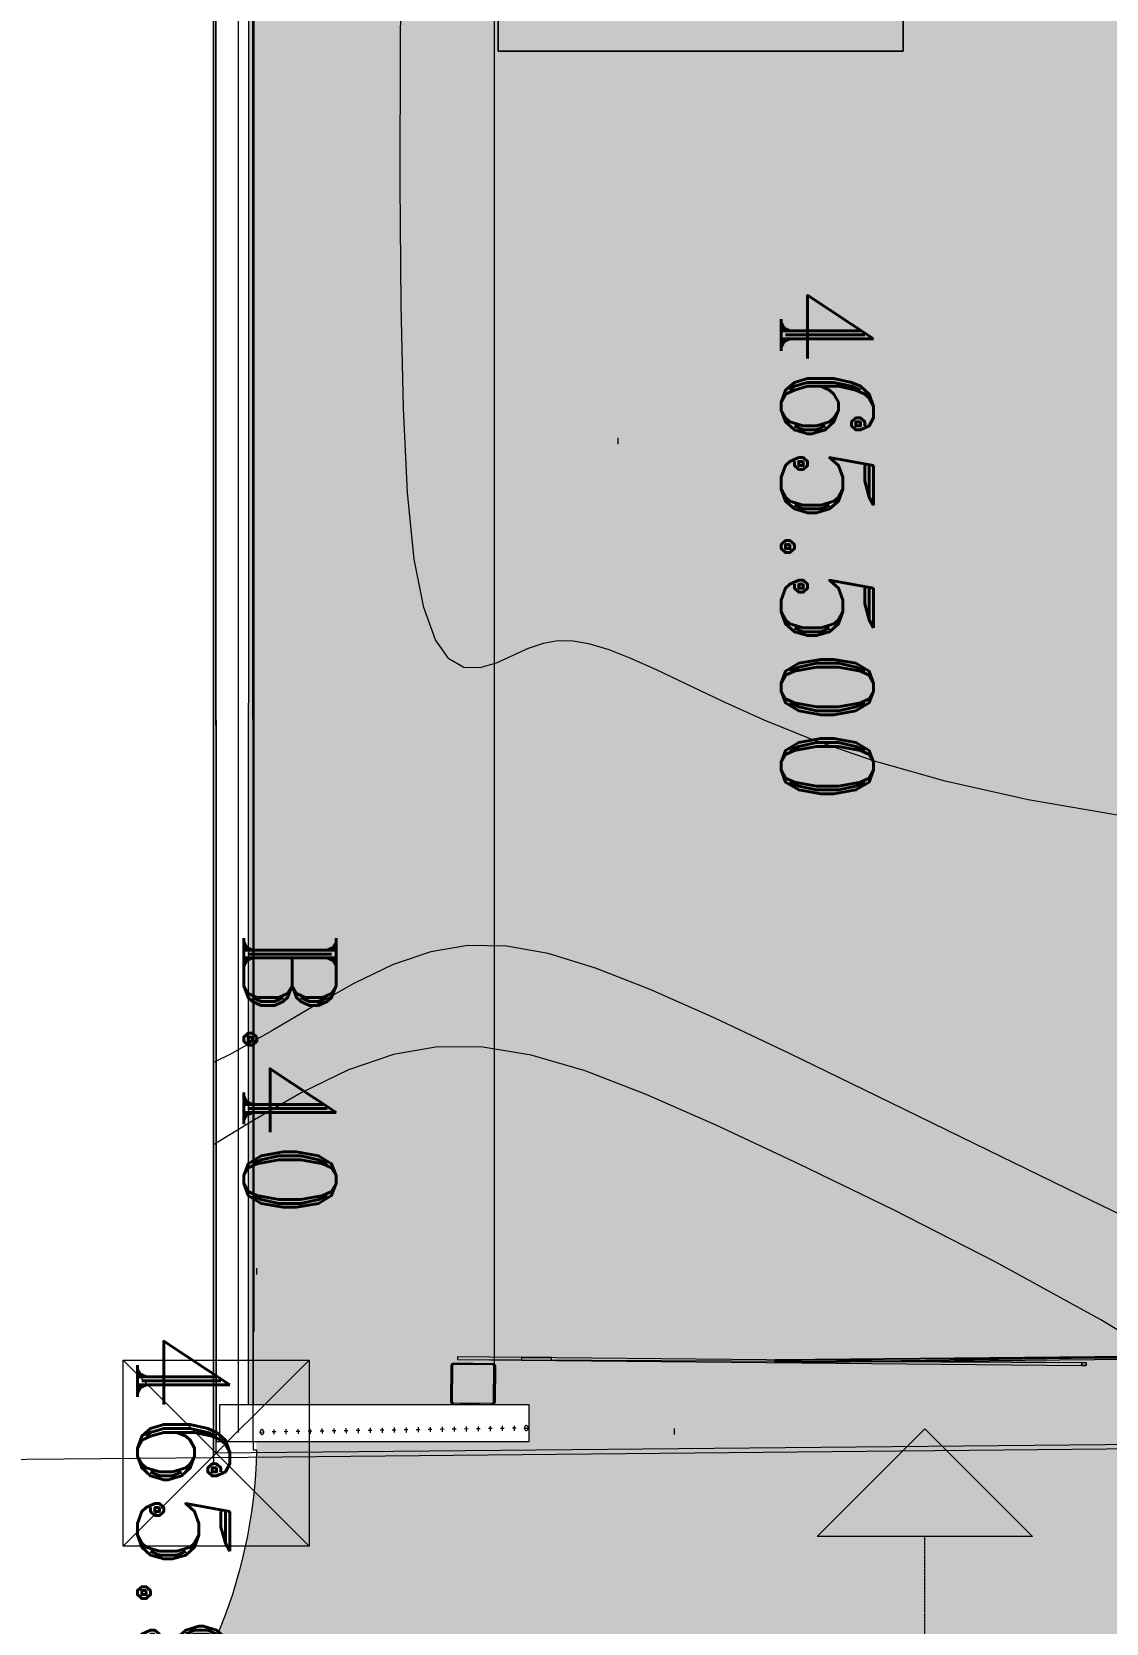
# Model space of a CAD drawing. Header units: millimetres. Extents: x 132836 to 1862386, y -330276 to -143438.
# Drawn here: x 151359 to 160085, y -273409 to -260484 of the extents above; entities that cross this region are included whole.
import ezdxf

# ---------------------------------------------------------------- set-up
doc = ezdxf.new("R2010")
doc.units = ezdxf.units.MM
doc.header["$MEASUREMENT"] = 0
for name, pattern in [('HIDDEN', [0.375, 0.25, -0.125]), ('Points tirets', [335.138881, 176.388884, -88.194442, 0, -70.555556]), ('Wipeout_Contour', [1000, 0, -1000])]:
    doc.linetypes.add(name, pattern=pattern)
for name, color, linetype in [('Divers - Dessin général', 7, 'Continuous'), ('Nouveau_0', 7, 'Continuous'), ('Nouveau_buyer', 7, 'Continuous'), ('Nouveau_CN_01_00', 7, 'Continuous'), ('Nouveau_CN_02_00', 7, 'Continuous'), ('Nouveau_TopoAlt', 7, 'Continuous'), ('Nouveau_TopoJIS', 7, 'Continuous'), ('Nouveau_TOPOJIS TITRE', 7, 'Continuous'), ('Nouveau_TopoMa TITTR', 7, 'Continuous'), ('Sols_ Dalles', 7, 'Continuous'), ('TopoAlt', 7, 'Continuous')]:
    doc.layers.add(name, color=color, linetype=linetype)
doc.styles.add('STYLE_GENERE_5', font='romant.shx')

# ---------------------------------------------------------------- blocks, each defined once
blk = doc.blocks.new('Ligne_17_1', base_point=(158612, -275066))
at = {"linetype": 'Continuous', "lineweight": 5, "true_color": 0x990000}
blk.add_hatch(color=14, dxfattribs=at).paths.add_polyline_path([(158612, -271830), (157737, -272705), (159487, -272705)])
at = {"color": 14, "linetype": 'Continuous', "lineweight": 5, "true_color": 0x990000}
for p, q in [((158612, -271830), (157737, -272705)), ((158612, -271830), (159487, -272705)), ((159487, -272705), (157737, -272705))]:
    blk.add_line(p, q, dxfattribs=at)
at = {"color": 12, "linetype": 'HIDDEN', "lineweight": 5, "true_color": 0xcc0000}
blk.add_line((158612, -275066), (158612, -272705), dxfattribs=at)

msp = doc.modelspace()

# ---------------------------------------------------------------- hatches: boundary and pattern name
at = {"linetype": 'Continuous', "lineweight": 0, "true_color": 0x6f6f6f}
h = msp.add_hatch(color=8, dxfattribs=at)
h.paths.add_polyline_path([(141848.442, -275935.042), (141848.442, -295062.571), (269220.821, -293826.868), (269220.821, -270902.734), (268763.049, -270902.734), (254213.6, -271040.575), (254213.6, -163437.635), (153156.2, -163437.635), (153156.2, -271040.575), (153182.962, -271040.57), (153183.146, -272000.514, -0.409427364), (149183.681, -275935.042)])
h.paths.add_polyline_path([(158435.584, -260639.953), (155145.584, -260639.953), (155145.584, -248364.953), (155145.584, -243089.974), (155145.584, -242189.974), (158435.584, -242189.974)], flags=0)
h.paths.add_polyline_path([(196775.042, -260810.571), (196775.042, -222495.57), (186955.542, -222495.57), (186955.542, -218295.57), (196754.55, -218295.57), (196754.55, -208495.57), (196754.55, -204495.57), (193355.542, -204495.57), (193355.542, -201780.57), (193355.542, -195161.535), (195576.034, -195161.535), (195576.034, -189810.571), (217850.068, -189810.571), (217850.068, -262266.885), (245610.045, -262266.885), (245610.045, -253395.571), (245626.034, -253395.571), (246426.034, -253395.571), (247826.034, -253395.571), (247826.034, -248005.571), (247826.034, -246605.571), (245626.034, -246605.571), (245610.045, -246605.571), (245610.045, -171995.57), (212806.28, -171995.57), (161503.433, -171995.57), (161503.433, -193810.571), (161503.433, -230015.57), (161503.433, -260810.571)], flags=0)
h.paths.add_polyline_path([(162737.042, -269433.913, -0.09031866), (162858.773, -268727.623, -0.201448728), (163912.639, -267592.74, -0.104211445), (164718.006, -267415.055), (165317.979, -267409.371, -0.104044608), (166125.354, -267571.244, -0.238255457), (167284.257, -268953.318, -0.055188622), (167336.836, -269390.334), (167338.931, -269611.438), (167351.046, -270890.267), (167092.583, -271892.761, -0.267949192), (165370.083, -272909.124), (164770.11, -272914.808, -0.193717464), (163379.252, -272370.185, -0.070568756), (163028.663, -271931.262, -0.131652498), (162751.253, -270933.845)], flags=0)
h.paths.add_polyline_path([(173316.986, -273599.031), (173316.986, -273452.052), (173330.488, -267377.824, -0.380556701), (175316.986, -265609.826), (175394.714, -265609.826), (175394.714, -270609.826), (190394.714, -270609.826), (190394.714, -265609.826), (195356.191, -265609.826, -0.414213562), (196856.191, -267109.826), (196856.191, -273660.699, -0.345501612), (195137.285, -275433.432), (175327.752, -275599.002, -0.415791099)], flags=0)
h.paths.add_polyline_path([(205510.093, -271504.083, -0.134473934), (205230.948, -270484.937), (205230.948, -268984.937, -0.414213562), (207230.948, -266984.937), (207830.948, -266984.937, -0.414213562), (209830.948, -268984.937), (209830.948, -270484.937, -0.128820346), (209574.03, -271465.581, -0.270936291), (207830.948, -272484.937), (207230.948, -272484.937, -0.264979997)], flags=0)
h.paths.add_polyline_path([(217862.687, -273329.325), (217869.949, -267730.336, -0.098561509), (218100.718, -266943.721), (218117.681, -266951.545, -0.258849002), (219955.479, -265605.827), (219953.141, -265587.294), (220637.569, -265587.294), (220637.569, -265687.294), (220637.569, -270687.294), (250537.569, -270687.294), (250537.569, -265687.294), (252208.004, -265687.294), (254186.294, -265687.294), (254186.294, -267687.294), (254186.294, -271062.255, 0.001345761), (254186.323, -271073.021), (254197.209, -273095.233, -0.414213562), (252208.004, -275105.97), (243484.534, -275105.97, -0.005188955), (243431.438, -275116.103), (235447.992, -275196.191), (220071.012, -275253.24, -0.386553331), (217873.089, -273475.385, -0.025189219)], flags=0)
at = {"linetype": 'Continuous', "lineweight": 0, "true_color": 0x90b349}
msp.add_hatch(color=55, dxfattribs=at).paths.add_polyline_path([(153135.736, -163719.488), (153116.298, -271660.98), (155116.298, -271661.341), (155135.376, -165719.848), (251905.262, -165737.275), (251887.357, -265587.294), (253887.357, -265587.654), (253905.622, -163737.635)])
at = {"layer": 'Sols_ Dalles', "linetype": 'Continuous', "lineweight": 0, "true_color": 0x3b3937}
msp.add_hatch(color=250, dxfattribs=at).paths.add_polyline_path([(155145.584, -242189.974), (155145.584, -243089.974), (155145.584, -247964.953), (155145.584, -248864.953), (155145.584, -253964.953), (155145.584, -254864.953), (155145.584, -259739.953), (155145.584, -260639.953), (158435.584, -260639.953), (158435.584, -259739.953), (158435.584, -254864.953), (158435.584, -253964.953), (158435.584, -248864.953), (158435.584, -247964.953), (158435.584, -243089.974), (158435.584, -242189.974)])

# ---------------------------------------------------------------- linework, layer by layer
at = {"color": 9, "linetype": 'Continuous', "lineweight": 5}
msp.add_lwpolyline([(149183.681, -275935.042), (141848.442, -275935.042), (141848.442, -295062.571), (269220.821, -293826.868), (269220.821, -270902.734), (268763.049, -270902.734), (254213.6, -271040.575), (254213.6, -163437.635), (153163.039, -163437.635), (153163.039, -271040.575), (153156.2, -271040.575), (153156.383, -272000.519), (153183.146, -272000.514, -0.409427364)], format="xyb", close=True, dxfattribs=at)
at = {"color": 7, "linetype": 'Continuous', "lineweight": 5}
msp.add_lwpolyline([(153135.736, -163719.488), (153116.298, -271660.98), (155116.298, -271661.341), (155135.376, -165719.848), (251905.262, -165737.275), (251887.357, -265587.294), (253887.357, -265587.654), (253905.622, -163737.635)], close=True, dxfattribs=at)
at = {"color": 9, "linetype": 'Continuous', "lineweight": 5}
msp.add_lwpolyline([(158435.584, -260639.953), (158435.584, -242189.974), (155145.584, -242189.974), (155145.584, -243089.974), (155145.584, -248364.953), (155145.584, -260639.953)], close=True, dxfattribs=at)
at = {"color": 7, "linetype": 'Continuous', "lineweight": 20, "flags": 128}
for points in [[(154780.244, -271310.77), (154782.639, -271296.068)], [(154781.43, -271309.749), (154782.639, -271296.068)], [(154782.746, -271308.886), (154782.639, -271296.068)], [(154782.746, -271308.886), (154785.729, -271295.485)], [(154784.156, -271308.203), (154785.729, -271295.485)], [(154785.649, -271307.713), (154788.479, -271295.331)], [(154785.649, -271307.713), (154785.729, -271295.485)], [(154787.188, -271307.428), (154788.479, -271295.331)], [(154788.761, -271307.334), (154788.479, -271295.331)], [(154815.702, -271242.787), (154815.474, -271266.786)], [(154815.474, -271266.786), (155335.935, -271269.253)], [(154815.474, -271266.786), (155335.911, -271271.716)], [(154815.702, -271242.787), (155336.139, -271247.717)], [(155335.911, -271271.716), (159885.509, -271314.819)], [(155335.935, -271269.253), (159885.737, -271290.82)], [(155336.117, -271250.002), (155579.791, -271253.464)], [(155579.824, -271250.026), (155336.139, -271247.717)], [(155336.139, -271247.717), (155546.278, -271249.708)], [(155336.139, -271247.717), (159885.737, -271290.82)], [(155579.597, -271274.025), (155361.983, -271271.963)], [(157433.595, -271268.81), (157395.779, -271269.169)], [(157396.747, -271271.559), (157395.779, -271269.169)], [(157395.779, -271269.169), (157396.006, -271293.167)], [(157396.747, -271271.559), (157396.006, -271293.167)], [(157432.854, -271290.418), (157396.006, -271293.167)], [(157396.929, -271290.759), (157396.006, -271293.167)], [(157433.822, -271292.809), (157396.006, -271293.167)], [(157433.595, -271268.81), (157396.747, -271271.559)], [(157432.672, -271271.219), (157396.747, -271271.559)], [(157396.747, -271271.559), (157432.672, -271271.219)], [(157432.673, -271271.355), (157396.747, -271271.559)], [(157396.747, -271271.559), (157396.929, -271290.759)], [(157396.929, -271290.759), (157396.747, -271271.559)], [(157396.929, -271290.759), (157432.854, -271290.418)], [(157432.854, -271290.418), (157396.929, -271290.759)], [(157432.672, -271271.219), (161976.264, -271228.173)], [(157432.672, -271271.219), (157433.595, -271268.81)], [(157432.854, -271290.418), (157432.672, -271271.219)], [(157432.672, -271271.219), (157432.854, -271290.418)], [(157433.822, -271292.809), (157432.672, -271271.219)], [(161976.283, -271230.167), (157432.854, -271290.418)], [(157432.854, -271290.418), (161976.446, -271247.372)], [(157433.822, -271292.809), (157432.854, -271290.418)], [(161983.193, -271225.708), (157433.595, -271268.81)], [(161983.397, -271247.243), (157433.595, -271268.81)], [(157433.595, -271268.81), (157433.822, -271292.809)], [(161983.42, -271249.706), (157433.822, -271292.809)], [(159885.737, -271290.82), (159885.509, -271314.819)], [(159885.509, -271314.819), (159886.66, -271293.229)], [(159886.66, -271293.229), (159885.737, -271290.82)], [(159885.737, -271290.82), (159923.553, -271291.178)], [(159885.737, -271290.82), (159922.585, -271293.569)], [(159886.66, -271293.229), (159886.478, -271312.428)], [(159922.585, -271293.569), (159886.66, -271293.229)], [(159922.403, -271312.768), (159922.585, -271293.569)], [(159922.585, -271293.569), (159923.553, -271291.178)], [(159922.585, -271293.569), (159923.326, -271315.177)], [(159923.553, -271291.178), (159923.326, -271315.177)], [(154776.648, -271319.22), (154776.833, -271298.413)], [(154776.758, -271317.661), (154779.654, -271297.048)], [(154776.758, -271317.661), (154776.833, -271298.413)], [(154777.085, -271316.116), (154779.654, -271297.048)], [(154777.603, -271314.633), (154779.654, -271297.048)], [(154778.312, -271313.236), (154779.654, -271297.048)], [(154779.189, -271311.936), (154779.654, -271297.048)], [(154780.244, -271310.77), (154779.654, -271297.048)], [(155100.747, -271310.29), (155101.245, -271298.294)], [(155102.306, -271310.413), (155101.245, -271298.294)], [(155102.306, -271310.413), (155103.991, -271298.5)], [(155103.851, -271310.728), (155103.991, -271298.5)], [(155105.322, -271311.246), (155103.991, -271298.5)], [(155105.322, -271311.246), (155107.069, -271299.142)], [(155106.731, -271311.955), (155107.069, -271299.142)], [(155108.019, -271312.843), (155107.069, -271299.142)], [(155108.019, -271312.843), (155110.035, -271300.178)], [(155109.197, -271313.886), (155110.035, -271300.178)], [(155110.218, -271315.072), (155110.035, -271300.178)], [(155110.218, -271315.072), (155112.842, -271301.596)], [(155111.082, -271316.388), (155112.842, -271301.596)], [(155111.764, -271317.799), (155112.842, -271301.596)], [(155112.254, -271319.292), (155112.842, -271301.596)], [(155112.539, -271320.842), (155112.842, -271301.596)], [(155112.633, -271322.403), (155112.842, -271301.596)], [(159885.509, -271314.819), (159886.478, -271312.428)], [(159885.509, -271314.819), (159923.326, -271315.177)], [(159886.478, -271312.428), (159922.403, -271312.768)], [(159886.478, -271312.428), (159923.326, -271315.177)], [(159922.403, -271312.768), (159923.326, -271315.177)]]:
    msp.add_lwpolyline(points, dxfattribs=at)
at = {"color": 212, "linetype": 'Continuous', "lineweight": 5, "true_color": 0xcb00cc, "flags": 128}
for points in [[(155336.139, -271247.717), (155335.935, -271269.253), (155335.911, -271271.716)], [(155335.911, -271271.716), (155361.983, -271271.963), (155579.597, -271274.025)], [(155579.824, -271250.026), (155546.278, -271249.708), (155336.139, -271247.717)], [(155579.597, -271274.025), (155579.791, -271253.464), (155579.824, -271250.026)]]:
    msp.add_lwpolyline(points, dxfattribs=at)
at = {"layer": 'Nouveau_buyer', "color": 7, "linetype": 'Continuous', "lineweight": 5}
msp.add_lwpolyline([(158435.584, -259739.953), (158435.584, -260639.953), (155145.584, -260639.953), (155145.584, -259739.953)], dxfattribs=at)
msp.add_lwpolyline([(158435.584, -259739.953), (158435.584, -260639.953), (155145.584, -260639.953), (155145.584, -259739.953)], dxfattribs=at)
at = {"layer": 'Nouveau_CN_01_00', "color": 8, "linetype": 'Continuous', "lineweight": 5, "flags": 128}
msp.add_lwpolyline([(160239.415, -266856.985), (159452.704, -266722.222), (158777.704, -266569.693), (158202.959, -266406.283), (157717.012, -266238.876), (157308.405, -266074.356), (156965.682, -265919.607), (156677.385, -265781.514), (156432.907, -265665.769), (156225.034, -265573.304), (156047.402, -265503.856), (155893.647, -265457.166), (155757.403, -265432.973), (155632.307, -265431.015), (155511.993, -265451.032), (155390.098, -265492.764), (155261.959, -265552.413), (155129.724, -265612.039), (154997.242, -265650.167), (154868.363, -265645.321), (154746.937, -265576.024), (154636.812, -265420.801), (154541.84, -265158.175), (154465.869, -264766.672), (154411.539, -264228.536), (154376.653, -263540.897), (154357.801, -262704.607), (154351.575, -261720.516), (154354.567, -260589.476), (154363.369, -259312.338)], dxfattribs=at)
at = {"layer": 'Nouveau_CN_02_00', "color": 8, "linetype": 'Continuous', "lineweight": 5, "flags": 128}
msp.add_lwpolyline([(160746.709, -270355.2), (159867.629, -269929.885), (159018.543, -269515.094), (158225.263, -269126.936), (157513.597, -268781.519), (156902.402, -268492.158), (156382.72, -268260.994), (155938.64, -268087.376), (155554.251, -267970.651), (155213.641, -267910.167), (154900.9, -267905.273), (154600.116, -267955.316), (154295.379, -268059.644), (153974.9, -268214.106), (153643.392, -268400.549), (153309.688, -268597.321), (152982.625, -268782.77), (152835.676, -268854.679)], dxfattribs=at)
at = {"layer": 'Nouveau_TopoJIS', "color": 8, "linetype": 'Continuous', "lineweight": 5}
for p, q in [((156119.911, -263781.51), (156119.911, -263831.51)), ((153184.911, -270526.51), (153184.911, -270576.51)), ((156575.911, -271826.51), (156575.911, -271876.51))]:
    msp.add_line(p, q, dxfattribs=at)
at = {"layer": 'Nouveau_TOPOJIS TITRE', "color": 8, "linetype": 'Continuous', "lineweight": 5}
msp.add_line((152835.676, -272063.016), (152835.676, -272113.016), dxfattribs=at)
at = {"layer": 'Sols_ Dalles', "color": 250, "linetype": 'Continuous', "lineweight": 5, "true_color": 0x1f1f1f}
msp.add_lwpolyline([(155145.584, -242189.974), (158435.584, -242189.974), (158435.584, -243089.974), (158435.584, -247964.953), (158435.584, -248864.953), (158435.584, -253964.953), (158435.584, -254864.953), (158435.584, -259739.953), (158435.584, -260639.953), (155145.584, -260639.953), (155145.584, -259739.953), (155145.584, -254864.953), (155145.584, -253964.953), (155145.584, -248864.953), (155145.584, -247964.953), (155145.584, -243089.974)], close=True, dxfattribs=at)
at = {"layer": 'TopoAlt', "color": 211, "linetype": 'Continuous', "lineweight": 5, "true_color": 0xfe55ff}
msp.add_lwpolyline([(152835.676, -163437.635), (152856.37, -271934.337)], dxfattribs=at)

# ---------------------------------------------------------------- block references
at = {"color": 12, "linetype": 'HIDDEN', "lineweight": 5, "true_color": 0xcc0000}
msp.add_blockref('Ligne_17_1', (158612.005, -275066.066), dxfattribs=at)

# ---------------------------------------------------------------- texts
at = {"layer": 'Nouveau_TopoAlt', "color": 253, "linetype": 'Continuous', "lineweight": 5, "true_color": 0x9f9f9f, "insert": (158195.771, -262559.083), "char_height": 750, "attachment_point": 1, "rotation": 270, "style": 'STYLE_GENERE_5'}
msp.add_mtext('\\A1;{\\pql;\\Fromant.shx;465.500}', dxfattribs=at)
at = {"layer": 'Nouveau_TopoMa TITTR', "color": 253, "linetype": 'Continuous', "lineweight": 5, "true_color": 0x9f9f9f, "insert": (153079.963, -267780.93), "char_height": 750, "attachment_point": 7, "rotation": 270, "style": 'STYLE_GENERE_5'}
msp.add_mtext('\\A1;{\\pql;\\Fromant.shx;B.40}', dxfattribs=at)

# ---------------------------------------------------------------- next in the draw order: wipeouts: each hides what was drawn before it
at = {"color": 254, "linetype": 'Wipeout_Contour', "lineweight": 0, "ltscale": 1249814.80682749}
msp.add_wipeout([(152883.681, -271934.279), (155398.133, -271934.279), (155398.133, -271634.279), (152883.681, -271634.279)], dxfattribs=at).dxf.layer = 'TopoAlt'

# ---------------------------------------------------------------- next in the draw order: linework, layer by layer
at = {"color": 8, "linetype": 'Continuous', "lineweight": 5}
for p, q in [((152101.529, -271272.923), (153611.247, -272782.344)), ((152101.677, -272782.493), (153611.099, -271272.774))]:
    msp.add_line(p, q, dxfattribs=at)
at = {"color": 14, "linetype": 'Continuous', "lineweight": 5, "true_color": 0xa40f02}
for p, q in [((152101.529, -271272.923), (153611.247, -272782.344)), ((152101.677, -272782.493), (153611.099, -271272.774))]:
    msp.add_line(p, q, dxfattribs=at)
at = {"color": 7, "linetype": 'Continuous', "lineweight": 5}
for p, q in [((154789.34, -271812.79), (154789.932, -271852.786)), ((154886.939, -271811.347), (154887.531, -271851.343)), ((154984.538, -271809.904), (154985.13, -271849.9)), ((155082.137, -271808.461), (155082.729, -271848.457)), ((155179.736, -271807.018), (155180.328, -271847.014)), ((155277.335, -271805.575), (155277.927, -271845.571)), ((153340.65, -271854.213), (153310.653, -271854.657)), ((153325.355, -271834.437), (153325.947, -271874.433)), ((153438.249, -271852.77), (153408.252, -271853.214)), ((153422.954, -271832.994), (153423.546, -271872.99)), ((153535.848, -271851.327), (153505.851, -271851.77)), ((153520.553, -271831.551), (153521.145, -271871.546)), ((153633.446, -271849.884), (153603.45, -271850.327)), ((153618.152, -271830.108), (153618.744, -271870.103)), ((153731.045, -271848.441), (153701.049, -271848.884)), ((153715.751, -271828.665), (153716.343, -271868.66)), ((153828.644, -271846.998), (153798.648, -271847.441)), ((153813.35, -271827.222), (153813.942, -271867.217)), ((153926.243, -271845.554), (153896.247, -271845.998)), ((153910.949, -271825.778), (153911.541, -271865.774)), ((154023.842, -271844.111), (153993.846, -271844.555)), ((154008.548, -271824.335), (154009.14, -271864.331)), ((154121.441, -271842.668), (154091.445, -271843.112)), ((154106.147, -271822.892), (154106.739, -271862.888)), ((154219.04, -271841.225), (154189.044, -271841.669)), ((154203.746, -271821.449), (154204.338, -271861.445)), ((154316.639, -271839.782), (154286.643, -271840.226)), ((154301.345, -271820.006), (154301.937, -271860.002)), ((154414.238, -271838.339), (154384.242, -271838.782)), ((154398.944, -271818.563), (154399.536, -271858.559)), ((154511.837, -271836.896), (154481.841, -271837.339)), ((154496.543, -271817.12), (154497.135, -271857.115)), ((154609.436, -271835.453), (154579.44, -271835.896)), ((154594.142, -271815.677), (154594.734, -271855.672)), ((154707.035, -271834.01), (154677.039, -271834.453)), ((154691.741, -271814.234), (154692.333, -271854.229)), ((154804.634, -271832.567), (154774.638, -271833.01)), ((154902.233, -271831.123), (154872.237, -271831.567)), ((154999.832, -271829.68), (154969.836, -271830.124)), ((155097.431, -271828.237), (155067.435, -271828.681)), ((155195.03, -271826.794), (155165.034, -271827.238)), ((155292.629, -271825.351), (155262.633, -271825.795))]:
    msp.add_line(p, q, dxfattribs=at)
at = {"color": 7, "linetype": 'Points tirets', "lineweight": 5}
for p, q in [((153208.054, -271856.174), (153243.051, -271855.656)), ((155355.232, -271824.425), (155390.228, -271823.908))]:
    msp.add_line(p, q, dxfattribs=at)
at = {"color": 8, "linetype": 'Continuous', "lineweight": 5, "flags": 128}
msp.add_lwpolyline([(153611.099, -271272.774), (153611.247, -272782.344), (152101.677, -272782.493), (152101.529, -271272.923)], close=True, dxfattribs=at)
at = {"color": 14, "linetype": 'Continuous', "lineweight": 5, "true_color": 0xa40f02, "flags": 128}
msp.add_lwpolyline([(153611.099, -271272.774), (153611.247, -272782.344), (152101.677, -272782.493), (152101.529, -271272.923)], close=True, dxfattribs=at)
at = {"color": 7, "linetype": 'Continuous', "lineweight": 20, "flags": 128}
msp.add_lwpolyline([(154766.535, -271309.932), (154767.954, -271307.125), (154769.719, -271304.526), (154771.817, -271302.182), (154774.2, -271300.14), (154776.833, -271298.413), (154779.654, -271297.048), (154782.639, -271296.068), (154785.729, -271295.485), (154788.479, -271295.331), (155101.245, -271298.294), (155103.991, -271298.5), (155107.069, -271299.142), (155110.035, -271300.178), (155112.842, -271301.596), (155115.441, -271303.373), (155117.773, -271305.459), (155119.827, -271307.843), (155121.554, -271310.475), (155122.907, -271313.308), (155123.899, -271316.294), (155124.482, -271319.383), (155124.636, -271322.121), (155121.9, -271610.9), (155121.694, -271613.634), (155121.053, -271616.712), (155120.005, -271619.679), (155118.598, -271622.485), (155116.821, -271625.085), (155114.723, -271627.429), (155112.352, -271629.482), (155109.719, -271631.198), (155106.886, -271632.563), (155103.901, -271633.543), (155100.811, -271634.125), (155098.061, -271634.279), (154785.295, -271631.316), (154782.549, -271631.11), (154779.471, -271630.469), (154776.505, -271629.433), (154773.71, -271628.014), (154771.111, -271626.25), (154768.767, -271624.151), (154766.713, -271621.768), (154764.998, -271619.135), (154763.633, -271616.302), (154762.653, -271613.317), (154762.07, -271610.227), (154761.916, -271607.49), (154764.652, -271318.711), (154764.858, -271315.976), (154765.499, -271312.898)], close=True, dxfattribs=at)
for points in [[(154761.916, -271607.49), (154764.858, -271315.976)], [(154762.07, -271610.227), (154765.499, -271312.898)], [(154762.07, -271610.227), (154764.858, -271315.976)], [(154762.653, -271613.317), (154766.535, -271309.932)], [(154762.653, -271613.317), (154765.499, -271312.898)], [(154763.633, -271616.302), (154767.954, -271307.125)], [(154763.633, -271616.302), (154766.535, -271309.932)], [(154764.998, -271619.135), (154767.954, -271307.125)], [(154766.713, -271621.768), (154771.817, -271302.182)], [(154766.713, -271621.768), (154769.719, -271304.526)], [(154766.713, -271621.768), (154767.954, -271307.125)], [(154768.767, -271624.151), (154771.817, -271302.182)], [(154771.111, -271626.25), (154774.2, -271300.14)], [(154771.111, -271626.25), (154771.817, -271302.182)], [(155101.245, -271298.294), (154788.761, -271307.334), (154787.188, -271307.428), (154785.649, -271307.713), (154784.156, -271308.203), (154782.746, -271308.886), (154781.43, -271309.749), (154780.244, -271310.77), (154779.189, -271311.936), (154778.312, -271313.236), (154777.603, -271314.633), (154777.085, -271316.116), (154776.758, -271317.661), (154776.648, -271319.22), (154773.919, -271607.207), (154773.71, -271628.014)], [(154773.71, -271628.014), (154774.2, -271300.14)], [(155109.719, -271631.198), (155109.904, -271610.39), (155112.633, -271322.403), (155112.539, -271320.842), (155112.254, -271319.292), (155111.764, -271317.799), (155111.082, -271316.388), (155110.218, -271315.072), (155109.197, -271313.886), (155108.019, -271312.843), (155106.731, -271311.955), (155105.322, -271311.246), (155103.851, -271310.728), (155102.306, -271310.413), (155100.747, -271310.29), (154788.761, -271307.334)], [(155112.352, -271629.482), (155112.842, -271301.596)], [(155112.352, -271629.482), (155115.441, -271303.373)], [(155112.352, -271629.482), (155117.773, -271305.459)], [(155114.723, -271627.429), (155117.773, -271305.459)], [(155114.723, -271627.429), (155119.827, -271307.843)], [(155116.821, -271625.085), (155119.827, -271307.843)], [(155118.598, -271622.485), (155119.827, -271307.843)], [(155118.598, -271622.485), (155121.554, -271310.475)], [(155118.598, -271622.485), (155122.907, -271313.308)], [(155120.005, -271619.679), (155122.907, -271313.308)], [(155120.005, -271619.679), (155123.899, -271316.294)], [(155121.053, -271616.712), (155123.899, -271316.294)], [(155121.053, -271616.712), (155124.482, -271319.383)], [(155121.694, -271613.634), (155124.482, -271319.383)], [(155121.9, -271610.9), (155124.482, -271319.383)], [(154774, -271608.78), (154773.71, -271628.014)], [(154773.919, -271607.207), (154774, -271608.78), (154776.505, -271629.433)], [(154774, -271608.78), (154774.298, -271610.319), (154776.505, -271629.433)], [(154774.298, -271610.319), (154774.788, -271611.812), (154775.47, -271613.222), (154776.322, -271614.538), (154777.355, -271615.724), (154778.521, -271616.767), (154779.821, -271617.656), (154781.218, -271618.365), (154782.701, -271618.883), (154784.234, -271619.21), (154785.805, -271619.32), (155098.061, -271634.279)], [(154776.505, -271629.433), (154774.788, -271611.812)], [(154776.505, -271629.433), (154775.47, -271613.222)], [(154776.505, -271629.433), (154776.322, -271614.538)], [(154776.505, -271629.433), (154777.355, -271615.724)], [(154779.471, -271630.469), (154777.355, -271615.724)], [(154779.471, -271630.469), (154778.521, -271616.767)], [(154779.471, -271630.469), (154779.821, -271617.656)], [(154782.549, -271631.11), (154779.821, -271617.656)], [(154782.549, -271631.11), (154781.218, -271618.365)], [(154782.549, -271631.11), (154782.701, -271618.883)], [(154785.295, -271631.316), (154782.701, -271618.883)], [(154785.295, -271631.316), (154784.234, -271619.21)], [(154785.295, -271631.316), (154785.805, -271619.32)], [(154785.805, -271619.32), (155097.791, -271622.276), (155099.352, -271622.195), (155100.903, -271621.898), (155102.384, -271621.408), (155103.806, -271620.725), (155105.11, -271619.861), (155106.308, -271618.841), (155107.351, -271617.675), (155108.24, -271616.375), (155108.949, -271614.978), (155109.467, -271613.494), (155109.781, -271611.961), (155109.904, -271610.39)], [(155098.061, -271634.279), (155097.791, -271622.276)], [(155098.061, -271634.279), (155099.352, -271622.195)], [(155100.811, -271634.125), (155099.352, -271622.195)], [(155100.811, -271634.125), (155102.384, -271621.408)], [(155100.811, -271634.125), (155100.903, -271621.898)], [(155103.901, -271633.543), (155102.384, -271621.408)], [(155103.901, -271633.543), (155103.806, -271620.725)], [(155103.901, -271633.543), (155105.11, -271619.861)], [(155106.886, -271632.563), (155105.11, -271619.861)], [(155106.886, -271632.563), (155106.308, -271618.841)], [(155106.886, -271632.563), (155107.351, -271617.675)], [(155109.719, -271631.198), (155107.351, -271617.675)], [(155109.719, -271631.198), (155108.24, -271616.375)], [(155109.719, -271631.198), (155108.949, -271614.978)], [(155109.719, -271631.198), (155109.467, -271613.494)], [(155109.719, -271631.198), (155109.781, -271611.961)]]:
    msp.add_lwpolyline(points, dxfattribs=at)
at = {"color": 7, "linetype": 'Continuous', "lineweight": 5}
for points in [[(155375.526, -271844.127), (155378.126, -271843.785), (155380.638, -271842.846), (155382.985, -271841.337), (155385.097, -271839.306), (155386.909, -271836.814), (155388.367, -271833.937), (155389.425, -271830.761), (155390.052, -271827.384), (155390.228, -271823.908), (155389.949, -271820.439), (155389.223, -271817.082), (155388.071, -271813.939), (155386.529, -271811.105), (155384.644, -271808.668), (155382.473, -271806.7), (155380.082, -271805.262), (155377.543, -271804.397), (155374.934, -271804.132), (155372.334, -271804.474), (155369.822, -271805.414), (155367.475, -271806.922), (155365.363, -271808.953), (155363.55, -271811.445), (155362.093, -271814.323), (155361.035, -271817.498), (155360.408, -271820.875), (155360.232, -271824.351), (155360.511, -271827.821), (155361.237, -271831.178), (155362.389, -271834.321), (155363.931, -271837.154), (155365.816, -271839.591), (155367.987, -271841.559), (155370.378, -271842.997), (155372.917, -271843.862)], [(153228.348, -271875.876), (153230.948, -271875.533), (153233.46, -271874.594), (153235.807, -271873.086), (153237.919, -271871.055), (153239.732, -271868.562), (153241.189, -271865.685), (153242.247, -271862.509), (153242.874, -271859.132), (153243.051, -271855.656), (153242.771, -271852.187), (153242.045, -271848.83), (153240.893, -271845.687), (153239.352, -271842.854), (153237.466, -271840.416), (153235.295, -271838.448), (153232.904, -271837.01), (153230.365, -271836.145), (153227.756, -271835.88), (153225.157, -271836.222), (153222.645, -271837.162), (153220.297, -271838.67), (153218.185, -271840.701), (153216.373, -271843.194), (153214.915, -271846.071), (153213.857, -271849.247), (153213.23, -271852.624), (153213.054, -271856.1), (153213.333, -271859.569), (153214.059, -271862.926), (153215.211, -271866.069), (153216.753, -271868.902), (153218.638, -271871.34), (153220.809, -271873.307), (153223.2, -271874.746), (153225.739, -271875.61)]]:
    msp.add_lwpolyline(points, close=True, dxfattribs=at)
at = {"layer": 'Divers - Dessin général', "color": 8, "linetype": 'Continuous', "lineweight": 5}
msp.add_lwpolyline([(254205.676, -163437.635), (254186.294, -271067.638), (152856.388, -272027.634), (152839.018, -197317.635), (152835.676, -163437.635)], close=True, dxfattribs=at)
at = {"layer": 'Divers - Dessin général', "color": 14, "linetype": 'Continuous', "lineweight": 5, "true_color": 0x990000}
msp.add_lwpolyline([(254205.676, -163437.635), (254186.294, -271067.638), (152856.388, -272027.634), (152839.018, -197317.635), (152835.676, -163437.635)], close=True, dxfattribs=at)
at = {"layer": 'Nouveau_0', "color": 8, "linetype": 'Continuous', "lineweight": 5}
for p, q in [((152835.676, -197326.333), (152835.676, -272063.016)), ((152835.676, -197326.333), (152835.676, -272063.016)), ((152835.676, -272063.016), (254199.193, -271079.638)), ((152835.676, -272063.016), (254199.193, -271079.638))]:
    msp.add_line(p, q, dxfattribs=at)
at = {"layer": 'Nouveau_0', "color": 8, "linetype": 'Continuous', "lineweight": 5, "flags": 128}
msp.add_lwpolyline([(152835.676, -272063.016), (254199.193, -271079.638), (254199.193, -163437.635), (152835.676, -163437.635), (152835.676, -197326.333)], close=True, dxfattribs=at)
msp.add_lwpolyline([(253999.193, -270881.569), (253999.193, -163637.635), (153035.676, -163637.635), (153035.676, -197326.333), (153035.676, -271861.067)], dxfattribs=at)
at = {"layer": 'Nouveau_0', "color": 8, "linetype": 'Continuous', "lineweight": 5}
msp.add_lwpolyline([(132835.676, -272242.893), (152835.676, -272063.016), (152835.676, -197326.333), (132835.676, -197326.333)], dxfattribs=at)
at = {"layer": 'Nouveau_CN_01_00', "color": 8, "linetype": 'Continuous', "lineweight": 5, "flags": 128}
msp.add_lwpolyline([(163030.23, -273580.009), (162751.821, -273043.991), (162268.8, -272502.931), (161626.118, -271966.27), (160868.725, -271443.449), (160041.569, -270943.908), (159189.601, -270477.089), (158357.771, -270052.43), (157591.028, -269679.375), (156924.04, -269365.857), (156350.355, -269113.798), (155853.239, -268923.611), (155415.956, -268795.71), (155021.772, -268730.512), (154653.953, -268728.429), (154295.764, -268789.877), (153930.472, -268915.271), (153545.881, -269101.337), (153147.948, -269330.053), (152835.676, -269524.574)], dxfattribs=at)
at = {"layer": 'TopoAlt', "color": 7, "linetype": 'Continuous', "lineweight": 5, "flags": 128}
msp.add_lwpolyline([(152835.676, -163437.635), (152835.733, -163737.635), (152856.37, -271934.337), (153156.37, -271934.279), (153135.733, -163737.635), (253905.622, -163737.635), (253886.348, -270769.248), (253886.294, -271069.253), (254186.294, -271067.638), (254205.622, -163737.635), (254205.676, -163437.635), (253905.676, -163437.635), (153135.676, -163437.635)], close=True, dxfattribs=at)
at = {"layer": 'TopoAlt', "color": 190, "linetype": 'Continuous', "lineweight": 5, "true_color": 0x8002ff}
for points in [[(155398.133, -271634.279), (152883.681, -271634.279)], [(152883.681, -271634.279), (152883.681, -271934.279)], [(155398.133, -271934.279), (155398.133, -271634.279)], [(152883.681, -271934.279), (155398.133, -271934.279)]]:
    msp.add_lwpolyline(points, dxfattribs=at)

# ---------------------------------------------------------------- next in the draw order: texts
at = {"layer": 'Nouveau_TopoAlt', "color": 253, "linetype": 'Continuous', "lineweight": 5, "true_color": 0x9f9f9f, "insert": (152966.723, -271055.01), "char_height": 750, "attachment_point": 1, "rotation": 270, "style": 'STYLE_GENERE_5'}
msp.add_mtext('\\A1;{\\pql;\\Fromant.shx;465.955}', dxfattribs=at)

doc.saveas('drawing.dxf')
